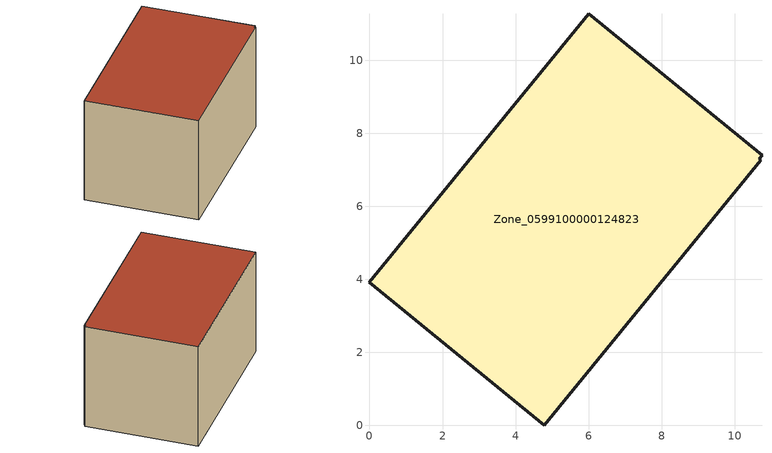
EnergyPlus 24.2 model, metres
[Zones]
Zone_0599100000124823
 floor ground (C_G): 0,3.91 6.01,11.27 10.75,7.4 10.67,7.3 10.72,7.26 4.79,0 z0
 wall outside (C_F): 6.01,11.27 0,3.91 4.79,0 10.72,7.26 10.67,7.3 10.75,7.4 6.01,11.27 z0:6.05
 roof outside (C_R): 0,3.91 4.79,0 10.72,7.26 10.67,7.3 10.75,7.4 6.01,11.27 z6.05
[BUILDING]
Pand.0599100000124823: North Axis=0; Terrain=City; Loads Convergence Tolerance Value=0.04; Temperature Convergence Tolerance Value=0.4; Solar Distribution=FullExterior; Maximum Number of Warmup Days=25; Minimum Number of Warmup Days=1
[Site:Location]
Rotterdam.The.Hague.AP_ZH_NLD Design_Conditions: Latitude=51.96; Longitude=4.45; Time Zone=1; Elevation=-4.5
[SITE:GROUNDTEMPERATURE:BUILDINGSURFACE]
18, 18, 18, 18, 18, 18, 18, 18, 18, 18, 18, 18
[MATERIAL] Thermal Absorptance=0.9; Solar Absorptance=0.7; Visible Absorptance=0.7
Name | Roughness | Thickness | Conductivity | Density | Specific Heat
G.TI.1946-1964 | MediumSmooth | 0.15 | 1 | 540 | 1210
F.TI.1946-1964 | Rough | 0.3 | 0.857143 | 1920 | 840
R.TI.1946-1964 | MediumRough | 0.2 | 0.277778 | 1500 | 1000
[CONSTRUCTION]
C_G: G.TI.1946-1964
C_F: F.TI.1946-1964
C_R: R.TI.1946-1964
[ZONE]
Zone_0599100000124823: Type=1; Multiplier=1; Ceiling Height=Autocalculate; Volume=Autocalculate; Floor Area=autocalculate; Part of Total Floor Area=Yes
[ZONEINFILTRATION:DESIGNFLOWRATE]
Infil_Zone_0599100000124823: Zone or ZoneList or Space or SpaceList=Zone_0599100000124823; Schedule=AlwaysOn; Design Flow Rate Calculation Method=Flow/Area; Flow Rate per Floor Area=0.003; Constant Term Coefficient=1; Temperature Term Coefficient=0; Velocity Term Coefficient=0; Velocity Squared Term Coefficient=0
[HVACTEMPLATE:ZONE:IDEALLOADSAIRSYSTEM]
Zone_0599100000124823: Maximum Heating Supply Air Temperature=50; Minimum Cooling Supply Air Temperature=13; Maximum Heating Supply Air Humidity Ratio=0.0156; Minimum Cooling Supply Air Humidity Ratio=0.0077; Heating Limit=NoLimit; Cooling Limit=NoLimit; Dehumidification Control Type=ConstantSensibleHeatRatio; Cooling Sensible Heat Ratio=0.7; Dehumidification Setpoint=60; Humidification Control Type=None; Humidification Setpoint=30; Outdoor Air Method=None; Outdoor Air Flow Rate per Person=0.00944; Outdoor Air Flow Rate per Zone Floor Area=0; Outdoor Air Flow Rate per Zone=0; Demand Controlled Ventilation Type=None; Outdoor Air Economizer Type=NoEconomizer; Heat Recovery Type=None; Sensible Heat Recovery Effectiveness=0.7; Latent Heat Recovery Effectiveness=0.65
[ZONECONTROL:THERMOSTAT]
ThermostatControl_Zone_0599100000124823: Zone or ZoneList=Zone_0599100000124823; Control Type Schedule=DualSetpointControlType; Control 1=Thermostat_Zone_0599100000124823; Temperature Difference Between Cutout And Setpoint=0
[THERMOSTATSETPOINT:DUALSETPOINT]
Thermostat_Zone_0599100000124823: Heating Setpoint Temperature Schedule=HeatingSetpoint_Zone_0599100000124823; Cooling Setpoint Temperature Schedule=CoolingSetpoint_Zone_0599100000124823
[SCHEDULE:COMPACT]
HeatingSetpoint_Zone_0599100000124823: Through: 12/31, For: AllDays, Until: 24:00, 21
CoolingSetpoint_Zone_0599100000124823: Through: 12/31, For: AllDays, Until: 24:00, 24
DualSetpointControlType: Through: 12/31, For: AllDays, Until: 24:00, 4
AlwaysOn: Through: 12/31, For: AllDays, Until: 24:00, 1
